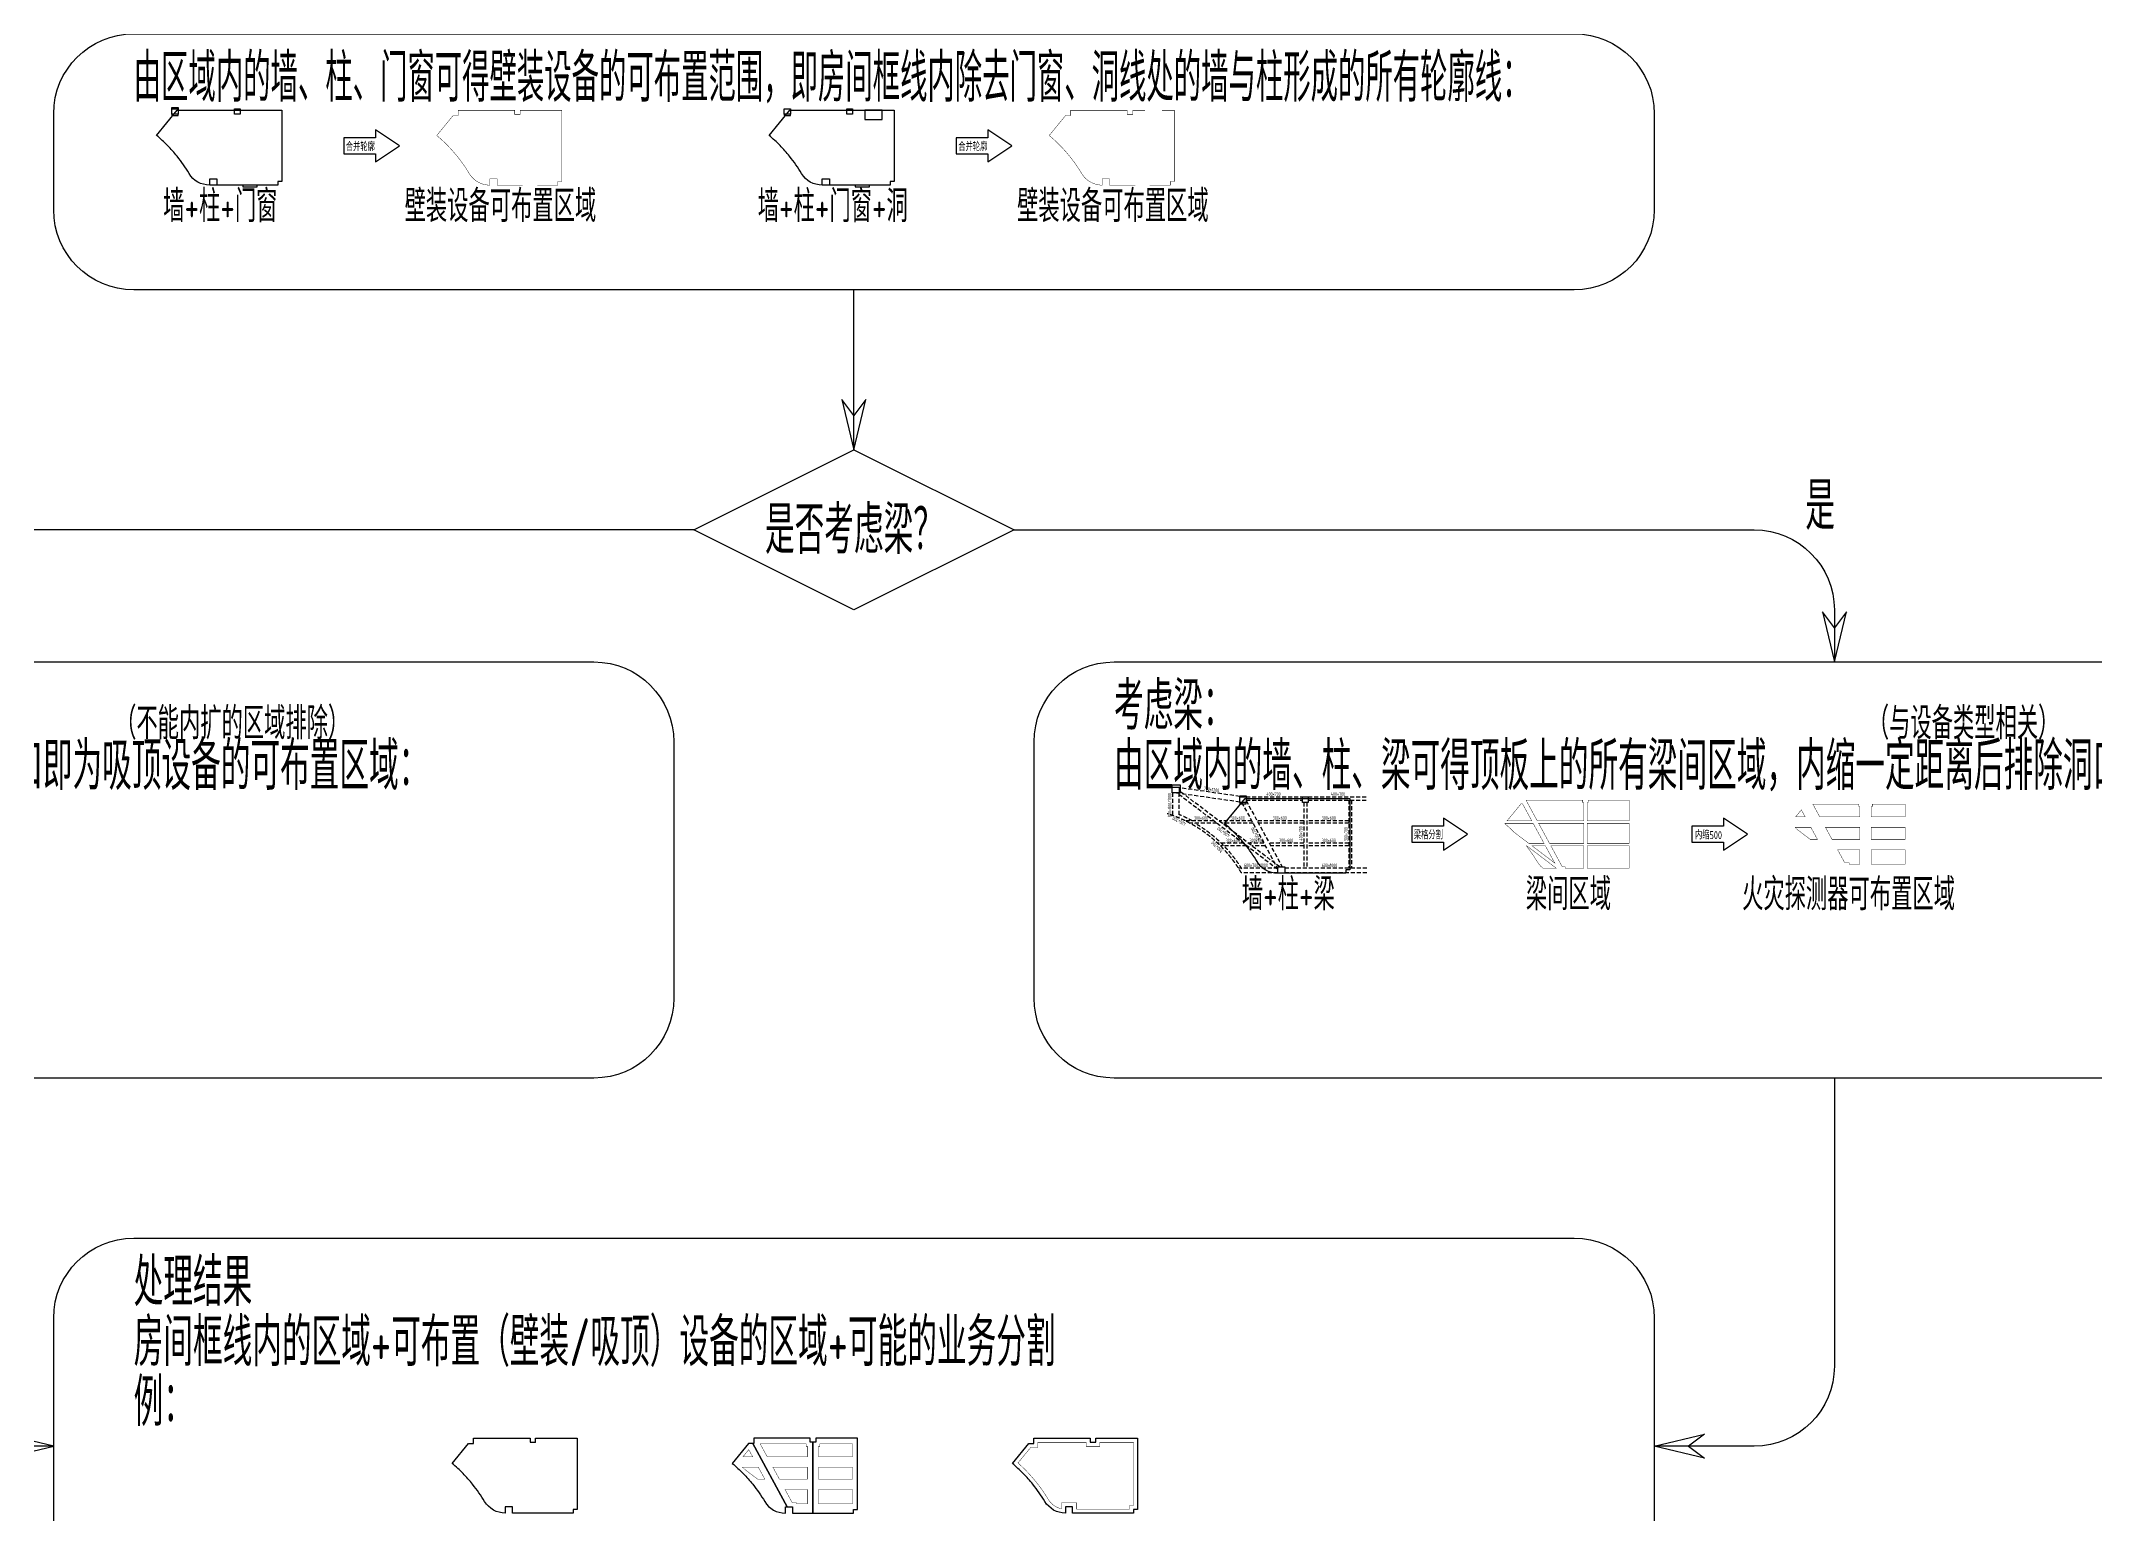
# Model space of a CAD drawing. Header units: millimetres. Extents: x -77018 to 517482, y 243785 to 1580285.
# Drawn here: x 53659 to 310291, y 856313 to 1040372 of the extents above; entities that cross this region are included whole.
import ezdxf
from ezdxf.enums import TextEntityAlignment as Align

# ---------------------------------------------------------------- set-up
doc = ezdxf.new("R2010")
doc.units = ezdxf.units.MM
doc.header["$LTSCALE"] = 1000
doc.linetypes.add('__覆盖_S20-tplt_TEN25IN7$0$DASHED', pattern=[0.75, 0.5, -0.25])
doc.layers.add('AE-HOLE', color=201, linetype='Continuous', plot=False)
doc.layers.add('柱子', color=7, linetype='Continuous', plot=False)
for name, color, linetype in [('E-UNIV-DIAG', 2, 'Continuous'), ('E-UNIV-NOTE', 6, 'Continuous'), ('E-UNIV-REV', 6, 'Continuous'), ('S_BEAM', 4, '__覆盖_S20-tplt_TEN25IN7$0$DASHED'), ('S_BEAM_SECD', 142, '__覆盖_S20-tplt_TEN25IN7$0$DASHED'), ('S_BEAM_SECD_TEXT_HORZ', 9, 'Continuous'), ('S_BEAM_SECD_TEXT_VERT', 211, 'Continuous'), ('S_BEAM_TEXT_HORZ', 7, 'Continuous'), ('S_BEAM_TEXT_VERT', 41, 'Continuous'), ('可布置区域（吸顶）', 3, 'Continuous'), ('可布置区域（壁装）', 5, 'Continuous'), ('房间框线', 30, 'Continuous'), ('门窗框线', 114, 'Continuous')]:
    doc.layers.add(name, color=color, linetype=linetype)
doc.styles.add('__覆盖_S20-tplt_TEN25IN7$0$TH-STYLE1', font='Tssdeng.shx', dxfattribs={"width": 0.7, "bigfont": 'Tssdchn.shx'})
doc.styles.add('TH-STYLE3', font='tssdeng.shx', dxfattribs={"width": 0.65, "bigfont": 'tssdchn.shx'})

msp = doc.modelspace()

# ---------------------------------------------------------------- linework, layer by layer
at = {"layer": 'AE-HOLE'}
msp.add_lwpolyline([(158734.4, 1031718.3), (156584.4, 1031718.3), (156584.4, 1030568.3), (158734.4, 1030568.3)], close=True, dxfattribs=at)
at = {"layer": 'E-UNIV-DIAG'}
for points in [[(245232, 1009284.8), (65232, 1009284.8, -0.41421356), (55232, 1019284.8), (55232, 1031284.8, -0.41421356), (65232, 1041284.8), (245232, 1041284.8, -0.41421356), (255232, 1031284.8), (255232, 1019284.8, -0.41421356)], [(122732, 910784.8), (-57268, 910784.8, -0.41421356), (-67268, 920784.8), (-67268, 952784.8, -0.41421356), (-57268, 962784.8), (122732, 962784.8, -0.41421356), (132732, 952784.8), (132732, 920784.8, -0.41421356)], [(367732, 910784.8), (187732, 910784.8, -0.41421356), (177732, 920784.8), (177732, 952784.8, -0.41421356), (187732, 962784.8), (367732, 962784.8, -0.41421356), (377732, 952784.8), (377732, 920784.8, -0.41421356)], [(245232, 838784.8), (65232, 838784.8, -0.41421356), (55232, 848784.8), (55232, 880784.8, -0.41421356), (65232, 890784.8), (245232, 890784.8, -0.41421356), (255232, 880784.8), (255232, 848784.8, -0.41421356)]]:
    msp.add_lwpolyline(points, format="xyb", close=True, dxfattribs=at)
for points in [[(155232, 989284.8), (155232, 1009284.8)], [(155232, 989284.8), (156732, 995561), (155232, 993561), (153732, 995561), (155232, 989284.8)], [(277732, 962784.8), (279232, 969061), (277732, 967061), (276232, 969061), (277732, 962784.8)], [(55232, 864784.8), (48955.8, 866284.8), (50955.8, 864784.8), (48955.8, 863284.8), (55232, 864784.8)], [(255232, 864784.8), (261508.3, 866284.8), (259508.3, 864784.8), (261508.3, 863284.8), (255232, 864784.8)]]:
    msp.add_lwpolyline(points, dxfattribs=at)
msp.add_lwpolyline([(155232, 989284.8), (175232, 979284.8), (155232, 969284.8), (135232, 979284.8)], close=True, dxfattribs=at)
for points in [[(135232, 979284.8), (42732, 979284.8, 0.41421356), (32732, 969284.8), (32732, 962784.8)], [(175232, 979284.8), (267732, 979284.8, -0.41421356), (277732, 969284.8), (277732, 962784.8)], [(55232, 864784.8), (42732, 864784.8, -0.41421356), (32732, 874784.8), (32732, 910784.8)], [(277732, 910784.8), (277732, 874784.8, -0.41421356), (267732, 864784.8), (255232, 864784.8)]]:
    msp.add_lwpolyline(points, format="xyb", dxfattribs=at)
at = {"layer": 'E-UNIV-NOTE'}
for points in [[(98444.8, 1027268.3), (95444.8, 1029268.3), (95444.8, 1028268.3), (91476.1, 1028268.3), (91476.1, 1026268.3), (95444.8, 1026268.3), (95444.8, 1025268.3), (98444.8, 1027268.3)], [(174971.8, 1027268.3), (171971.8, 1029268.3), (171971.8, 1028268.3), (168003.1, 1028268.3), (168003.1, 1026268.3), (171971.8, 1026268.3), (171971.8, 1025268.3), (174971.8, 1027268.3)], [(231894.6, 941268.3), (228894.6, 943268.3), (228894.6, 942268.3), (224925.9, 942268.3), (224925.9, 940268.3), (228894.6, 940268.3), (228894.6, 939268.3), (231894.6, 941268.3)], [(266894.6, 941268.3), (263894.6, 943268.3), (263894.6, 942268.3), (259925.9, 942268.3), (259925.9, 940268.3), (263894.6, 940268.3), (263894.6, 939268.3), (266894.6, 941268.3)]]:
    msp.add_lwpolyline(points, dxfattribs=at)
at = {"layer": 'E-UNIV-REV', "const_width": 50}
for points in [[(238762.5, 945068.3), (238595.8, 945068.3), (236830.5, 942918.3), (239931.9, 942918.3)], [(246432.2, 945218.4), (246282.2, 945218.4), (246282.2, 945518.3), (239232.2, 945518.3), (239232.2, 945460.5), (240614.9, 942918.3), (246432.2, 942918.3)], [(252082.2, 945518.3), (246982.2, 945518.3), (246982.2, 945218.4), (246832.2, 945218.4), (246832.2, 942918.3), (252082.2, 942918.3)], [(246432.2, 942618.3), (240778.1, 942618.3), (242137.9, 940118.3), (246432.2, 940118.3)], [(252082.2, 942618.3), (246832.2, 942618.3), (246832.2, 940118.3), (252082.2, 940118.3)], [(241618.1, 939818.3), (239937.4, 939818.3), (242796, 937652.7)], [(246432.2, 939818.3), (242301.1, 939818.3), (243742.5, 937168.3), (244082.2, 937168.3), (244082.2, 937018.3), (246432.2, 937018.3)], [(252082.2, 939818.3), (246832.2, 939818.3), (246832.2, 937018.3), (252082.2, 937018.3)]]:
    msp.add_lwpolyline(points, close=True, dxfattribs=at)
for points in [[(240095.1, 942618.3), (236584.1, 942618.3), (236549.7, 942576.4, -0.02214663), (237766.4, 941463), (239541.4, 940118.3), (241454.9, 940118.3)], [(239275, 939818.3), (239230.1, 939818.3, -0.03232806), (240606.1, 937826.3, 0.09028586), (241314.7, 937018.3), (242971, 937018.3)]]:
    msp.add_lwpolyline(points, format="xyb", close=True, dxfattribs=at)
at = {"layer": 'S_BEAM'}
for p, q in [((203432.2, 945979), (195882.2, 947057.6)), ((195032.2, 946418.4), (195032.2, 943595.4)), ((203432.2, 945271.9), (195407.3, 946418.4)), ((208182.2, 936858.3), (195562.9, 946418.4)), ((195832.2, 946418.4), (195832.1, 943283.4)), ((208435.4, 937168.3), (195882.2, 946678.4)), ((203680.9, 945218.3), (208182.2, 936942.7)), ((203881.7, 945914.8), (204232.2, 945864.7)), ((204232.2, 945918.3, 0), (211282.2, 945918.3, 0)), ((204232.2, 945518.3, 0), (211282.2, 945518.3, 0)), ((204232.2, 945460.5), (208742.5, 937168.3)), ((211432.2, 945218.3, 0), (211432.2, 937018.3, 0)), ((211832.2, 945218.3, 0), (211832.2, 937018.3, 0)), ((211982.2, 945918.3, 0), (219332.2, 945918.3, 0)), ((211982.2, 945518.3, 0), (219332.2, 945518.3, 0)), ((208182.2, 937018.3), (203282.7, 937018.3)), ((219332.2, 937018.3), (209082.2, 937018.3)), ((208182.2, 936418.3), (203645.5, 936418.3)), ((219332.2, 936418.3), (209082.2, 936418.3))]:
    msp.add_line(p, q, dxfattribs=at)
at = {"layer": 'S_BEAM_SECD'}
for p, q in [((217082.2, 945518.3), (217082.2, 937018.3)), ((217382.2, 945518.3), (217382.2, 937018.3)), ((200183, 942918.3), (196638.9, 942918.3)), ((200579, 942618.3), (197226.5, 942618.3)), ((204931.9, 942918.3), (200845.4, 942918.3)), ((205095.1, 942618.3), (201241.4, 942618.3)), ((211432.2, 942918.3), (205614.9, 942918.3)), ((211432.2, 942618.3), (205778.1, 942618.3)), ((217082.2, 942918.3), (211832.2, 942918.3)), ((217082.2, 942618.3), (211832.2, 942618.3)), ((203879, 940118.3), (200705.5, 940118.3)), ((204275, 939818.3), (201016.6, 939818.3)), ((206454.9, 940118.3), (204541.4, 940118.3)), ((206618.1, 939818.3), (204937.4, 939818.3)), ((211432.2, 940118.3), (207137.9, 940118.3)), ((211432.2, 939818.3), (207301.1, 939818.3)), ((217082.2, 940118.3), (211832.2, 940118.3)), ((217082.2, 939818.3), (211832.2, 939818.3))]:
    msp.add_line(p, q, dxfattribs=at)
for centre, radius, start, end in [((189458.3, 928147.6), 16422, 30.241105, 72.60745), ((189474, 928159.6), 16806, 61.423924, 67.765494), ((189474, 928159.6), 16706, 31.605744, 59.938058)]:
    msp.add_arc(centre, radius, start, end, dxfattribs=at)
at = {"layer": '可布置区域（吸顶）', "const_width": 50}
for points in [[(280932.2, 944718.4), (280782.2, 944718.4), (280782.2, 945018.3), (275041.9, 945018.3), (275912.2, 943418.3), (280932.2, 943418.3)], [(286582.2, 945018.3), (282482.2, 945018.3), (282482.2, 944718.4), (282332.2, 944718.4), (282332.2, 943418.3), (286582.2, 943418.3)], [(273611.5, 944299.5), (272888, 943418.3), (274090.8, 943418.3)], [(280932.2, 942118.3), (276619.3, 942118.3), (277435.1, 940618.3), (280932.2, 940618.3)], [(286582.2, 942118.3), (282332.2, 942118.3), (282332.2, 940618.3), (286582.2, 940618.3)], [(280932.2, 939318.3), (278142.2, 939318.3), (279039.7, 937668.3), (279582.2, 937668.3), (279582.2, 937518.3), (280932.2, 937518.3)], [(286582.2, 939318.3), (282332.2, 939318.3), (282332.2, 937518.3), (286582.2, 937518.3)], [(149407.6, 864763.9), (149257.6, 864763.9), (149257.6, 865063.9), (143517.3, 865063.9), (144387.5, 863463.9), (149407.6, 863463.9)], [(155057.6, 865063.9), (150957.6, 865063.9), (150957.6, 864763.9), (150807.6, 864763.9), (150807.6, 863463.9), (155057.6, 863463.9)], [(142086.9, 864345.1), (141363.3, 863463.9), (142566.2, 863463.9)], [(149407.6, 862163.9), (145094.6, 862163.9), (145910.5, 860663.9), (149407.6, 860663.9)], [(155057.6, 862163.9), (150807.6, 862163.9), (150807.6, 860663.9), (155057.6, 860663.9)], [(149407.6, 859363.9), (146617.6, 859363.9), (147515.1, 857713.9), (148057.6, 857713.9), (148057.6, 857563.9), (149407.6, 857563.9)], [(155057.6, 859363.9), (150807.6, 859363.9), (150807.6, 857563.9), (155057.6, 857563.9)]]:
    msp.add_lwpolyline(points, close=True, dxfattribs=at)
for points in [[(274797.9, 942118.3), (272811.3, 942118.3, -0.00519054), (273095.5, 941841), (274709.4, 940618.3), (275613.8, 940618.3)], [(189657.6, 856913.9), (183057.6, 856913.9), (183057.6, 857713.9), (181157.6, 857713.9), (181157.6, 856963.8, -0.21071635), (179510.4, 858128.8, 0.03491174), (177973.7, 860329.2, 0.02370306), (176746.1, 861709.7, 0.0184713), (175721.8, 862682.5), (177307.6, 864613.9), (178207.6, 864613.9), (178207.6, 865263.9), (184257.6, 865263.9), (184257.6, 864763.9), (185957.6, 864763.9), (185957.6, 865263.9), (190157.6, 865263.9), (190157.6, 857363.9), (189657.6, 857363.9)], [(143273.3, 862163.9), (141286.7, 862163.9, -0.00519054), (141570.8, 861886.5), (143184.8, 860663.9), (144089.1, 860663.9)]]:
    msp.add_lwpolyline(points, format="xyb", close=True, dxfattribs=at)
at = {"layer": '可布置区域（壁装）', "const_width": 50}
for points in [[(113852.3, 1022368.3), (110632.4, 1022368.3), (110632.4, 1023168.3), (109732.4, 1023168.3), (109732.4, 1022368.3), (109729.2, 1022368.3, -0.26355958), (107156.3, 1023826.3, 0.03491174), (105659.6, 1025969.5, 0.02370306), (104463.4, 1027314.6, 0.02495091), (103099.9, 1028576.4), (105146, 1031068.3), (105782.4, 1031068.3), (105782.4, 1031718.3), (112832.4, 1031718.3), (112832.4, 1031218.4), (113532.4, 1031218.4), (113532.4, 1031718.3), (118732.4, 1031718.3), (118732.4, 1022818.3), (118232.4, 1022818.3), (118232.4, 1022368.3), (115652.3, 1022368.3)], [(190379.3, 1022368.3), (187159.4, 1022368.3), (187159.4, 1023168.3), (186259.4, 1023168.3), (186259.4, 1022368.3), (186256.2, 1022368.3, -0.26355958), (183683.3, 1023826.3, 0.03491174), (182186.5, 1025969.5, 0.02370306), (180990.4, 1027314.6, 0.02495091), (179626.9, 1028576.4), (181673, 1031068.3), (182309.4, 1031068.3), (182309.4, 1031718.3), (189359.4, 1031718.3), (189359.4, 1031218.4), (190059.4, 1031218.4), (190059.4, 1031718.3), (191584.4, 1031718.3)], [(115777.5, 856413.9), (112557.6, 856413.9), (112557.6, 857213.9), (111657.6, 857213.9), (111657.6, 856413.9), (111654.4, 856413.9, -0.26355958), (109081.5, 857871.8, 0.03491174), (107584.7, 860015, 0.02370306), (106388.6, 861360.1, 0.02495091), (105025.1, 862621.9), (107071.2, 865113.9), (107707.6, 865113.9), (107707.6, 865763.9), (114757.6, 865763.9), (114757.6, 865263.9), (115457.6, 865263.9), (115457.6, 865763.9), (120657.6, 865763.9), (120657.6, 856863.9), (120157.6, 856863.9), (120157.6, 856413.9), (117577.5, 856413.9)]]:
    msp.add_lwpolyline(points, format="xyb", dxfattribs=at)
msp.add_lwpolyline([(193734.4, 1031718.3), (195259.4, 1031718.3), (195259.4, 1022818.3), (194759.4, 1022818.3), (194759.4, 1022368.3), (192179.3, 1022368.3)], dxfattribs=at)
at = {"layer": '房间框线'}
for points in [[(70679.7, 1031718.3), (83732.4, 1031718.3), (83732.4, 1022818.3), (83232.4, 1022818.3), (83232.4, 1022368.3), (74729.2, 1022368.3, -0.26355958), (72156.3, 1023826.3, 0.03491174), (70659.6, 1025969.5, 0.02370306), (69463.4, 1027314.6, 0.02495091), (68099.9, 1028576.4)], [(147206.7, 1031718.3), (160259.4, 1031718.3), (160259.4, 1022818.3), (159759.4, 1022818.3), (159759.4, 1022368.3), (151256.2, 1022368.3, -0.26355958), (148683.3, 1023826.3, 0.03491174), (147186.5, 1025969.5, 0.02370306), (145990.4, 1027314.6, 0.02495091), (144626.9, 1028576.4)], [(204129.5, 945718.3), (217182.2, 945718.3), (217182.2, 936818.3), (216682.2, 936818.3), (216682.2, 936368.3), (208179, 936368.3, -0.26355958), (205606.1, 937826.3, 0.03491174), (204109.3, 939969.5, 0.02370306), (202913.2, 941314.6, 0.02495091), (201549.7, 942576.4)], [(120157.6, 856413.9), (112557.6, 856413.9), (112557.6, 857213.9), (111657.6, 857213.9), (111657.6, 856413.9), (111654.4, 856413.9, -0.26355958), (109081.5, 857871.8, 0.03491174), (107584.7, 860015, 0.02370306), (106388.6, 861360.1, 0.02495091), (105025.1, 862621.9), (107071.2, 865113.9), (107707.6, 865113.9), (107707.6, 865763.9), (114757.6, 865763.9), (114757.6, 865263.9), (115457.6, 865263.9), (115457.6, 865763.9), (120657.6, 865763.9), (120657.6, 856863.9), (120157.6, 856863.9)], [(142579.4, 865113.9), (142071.2, 865113.9), (140025.1, 862621.9, -0.02495088), (141388.6, 861360.1, -0.02370304), (142584.7, 860015, -0.03491178), (144081.5, 857871.8, 0.2638449), (146657.6, 856413.9), (146657.6, 857213.9), (146876.3, 857213.9)], [(190157.6, 856413.9), (182557.6, 856413.9), (182557.6, 857213.9), (181657.6, 857213.9), (181657.6, 856413.9), (181654.4, 856413.9, -0.26355958), (179081.5, 857871.8, 0.03491174), (177584.7, 860015, 0.02370306), (176388.6, 861360.1, 0.02495091), (175025.1, 862621.9), (177071.2, 865113.9), (177707.6, 865113.9), (177707.6, 865763.9), (184757.6, 865763.9), (184757.6, 865263.9), (185457.6, 865263.9), (185457.6, 865763.9), (190657.6, 865763.9), (190657.6, 856863.9), (190157.6, 856863.9)]]:
    msp.add_lwpolyline(points, format="xyb", close=True, dxfattribs=at)
for points in [[(150107.6, 865263.9), (149757.6, 865263.9), (149757.6, 865763.9), (142707.6, 865763.9), (142707.6, 865113.9), (142579.4, 865113.9), (146876.3, 857213.9), (147557.6, 857213.9), (147557.6, 856413.9), (150107.6, 856413.9)], [(155657.6, 865763.9), (150457.6, 865763.9), (150457.6, 865263.9), (150107.6, 865263.9), (150107.6, 856413.9), (155157.6, 856413.9), (155157.6, 856863.9), (155657.6, 856863.9)]]:
    msp.add_lwpolyline(points, close=True, dxfattribs=at)
at = {"layer": '柱子'}
for points in [[(70782.4, 1031918.3), (69982.4, 1031918.3), (69982.4, 1032068.3), (70782.4, 1032068.3), (70782.4, 1031918.3)], [(69982.4, 1031918.3), (70782.4, 1031918.3), (70782.4, 1031218.3), (69982.4, 1031218.3)], [(77832.4, 1031918.4), (78532.4, 1031918.4), (78532.4, 1031218.4), (77832.4, 1031218.4)], [(146509.4, 1031918.3), (147309.4, 1031918.3), (147309.4, 1031218.3), (146509.4, 1031218.3)], [(154359.4, 1031918.4), (155059.4, 1031918.4), (155059.4, 1031218.4), (154359.4, 1031218.4)], [(70782.4, 1031218.3), (69982.4, 1031218.3), (69982.4, 1031068.3), (70782.4, 1031068.3), (70782.4, 1031218.3)], [(147309.4, 1031218.3), (146509.4, 1031218.3), (146509.4, 1031068.3), (147309.4, 1031068.3), (147309.4, 1031218.3)], [(74732.4, 1023168.3), (75632.4, 1023168.3), (75632.4, 1022368.3), (74732.4, 1022368.3)], [(151259.4, 1023168.3), (152159.4, 1023168.3), (152159.4, 1022368.3), (151259.4, 1022368.3)], [(194982.2, 947418.4), (195982.2, 947418.4), (195982.2, 946418.4), (194982.2, 946418.4)], [(194982.2, 947118.4), (195882.2, 947118.4), (195882.2, 946418.4), (194982.2, 946418.4)], [(194982.2, 947118.4), (195882.2, 947118.4), (195882.2, 946418.4), (194982.2, 946418.4)], [(204232.2, 945918.3), (203432.2, 945918.3), (203432.2, 946068.3), (204232.2, 946068.3), (204232.2, 945918.3)], [(203432.2, 945918.3), (204232.2, 945918.3), (204232.2, 945218.3), (203432.2, 945218.3)], [(204232.2, 945218.3), (203432.2, 945218.3), (203432.2, 945068.3), (204232.2, 945068.3), (204232.2, 945218.3)], [(211282.2, 945918.4), (211982.2, 945918.4), (211982.2, 945218.4), (211282.2, 945218.4)], [(208182.2, 937168.3), (209082.2, 937168.3), (209082.2, 936368.3), (208182.2, 936368.3)]]:
    msp.add_lwpolyline(points, close=True, dxfattribs=at)
at = {"layer": '门窗框线'}
for points in [[(80652.3, 1022368.3), (78852.3, 1022368.3), (78852.3, 1022168.3), (80652.3, 1022168.3)], [(157179.3, 1022368.3), (155379.3, 1022368.3), (155379.3, 1022168.3), (157179.3, 1022168.3)]]:
    msp.add_lwpolyline(points, close=True, dxfattribs=at)

# ---------------------------------------------------------------- texts
at = {"layer": 'E-UNIV-NOTE', "style": 'TH-STYLE3'}
for s, width, p in [('由区域内的墙、柱、门窗可得壁装设备的可布置范围，即房间框线内除去门窗、洞线处的墙与柱形成的所有轮廓线：', 0.6, (65232, 1035784.8)), ('是', 0.65, (274108.4, 982284.8)), ('考虑梁：', 0.65, (187732, 957284.8)), ('由房间框线内的墙与柱形成的所有轮廓线，内缩一定距离后排除洞口即为吸顶设备的可布置区域：', 0.65, (-57268, 949784.8)), ('由区域内的墙、柱、梁可得顶板上的所有梁间区域，内缩一定距离后排除洞口即为吸顶设备的可布置区域：', 0.65, (187732, 949784.8)), ('处理结果', 0.65, (65232, 885284.8)), ('房间框线内的区域+可布置（壁装/吸顶）设备的区域+可能的业务分割', 0.65, (65232, 877784.8)), ('例：', 0.65, (65232, 870284.8))]:
    msp.add_text(s, height=6000, dxfattribs=dict(at, width=width)).set_placement(p, align=Align.MIDDLE_LEFT)
at = {"layer": 'E-UNIV-NOTE', "style": 'TH-STYLE3', "width": 0.7}
for s, height, p in [('合并轮廓', 1000, (93554.6, 1027268.3)), ('合并轮廓', 1000, (170081.6, 1027268.3)), ('墙+柱+门窗', 4000, (76054.6, 1019962.6)), ('壁装设备可布置区域', 4000, (111054.6, 1019962.6)), ('墙+柱+门窗+洞', 4000, (152581.6, 1019962.6)), ('壁装设备可布置区域', 4000, (187581.6, 1019962.6)), ('（不能内扩的区域排除）', 4000, (77538, 955333.3)), ('（与设备类型相关）', 4000, (293879.9, 955333.3)), ('梁格分割', 1000, (227004.4, 941268.3)), ('内缩500', 1000, (262004.4, 941268.3)), ('墙+柱+梁', 4000, (209504.4, 933962.6)), ('梁间区域', 4000, (244504.4, 933962.6)), ('火灾探测器可布置区域', 4000, (279504.4, 933962.6))]:
    msp.add_text(s, height=height, dxfattribs=at).set_placement(p, align=Align.MIDDLE)
at = {"layer": 'E-UNIV-NOTE', "style": 'TH-STYLE3', "width": 0.65}
msp.add_text('是否考虑梁？', height=6000, dxfattribs=at).set_placement((155232, 979284.8), align=Align.MIDDLE_CENTER)
at = {"layer": 'S_BEAM_SECD_TEXT_HORZ', "style": '__覆盖_S20-tplt_TEN25IN7$0$TH-STYLE1', "width": 0.7}
for p in [(197714, 942918.3), (202297.9, 942918.3), (207551.2, 942918.3), (213671.1, 942918.3), (201674.2, 940118.3), (204664.9, 940118.3), (208359.5, 940118.3), (213671.1, 940118.3)]:
    msp.add_text('300×600', height=450, rotation=0.000024, dxfattribs=at).set_placement(p, align=Align.BOTTOM_LEFT)
at = {"layer": 'S_BEAM_SECD_TEXT_VERT', "style": '__覆盖_S20-tplt_TEN25IN7$0$TH-STYLE1', "width": 0.7}
for s, rotation, p in [('400×700', 154.193855, (196816.7, 942830.7, 0)), ('300×700', 136.055911, (201500.7, 939318.2, 0)), ('300×700', 90.000024, (217082.2, 940380.2))]:
    msp.add_text(s, height=450, rotation=rotation, dxfattribs=at).set_placement(p, align=Align.BOTTOM_LEFT)
at = {"layer": 'S_BEAM_TEXT_HORZ', "style": '__覆盖_S20-tplt_TEN25IN7$0$TH-STYLE1', "width": 0.7}
for s, rotation, p in [('700×1200', 351.691209, (198895.7, 946627.1)), ('400×700', 359.821533, (206765.3, 945918.3, 0)), ('400×700', 359.821533, (214815.3, 945918.3, 0)), ('600×700/1000', 359.821533, (203970.6, 937018.3)), ('600×1000', 359.821533, (213683, 937018.3))]:
    msp.add_text(s, height=450, rotation=rotation, dxfattribs=at).set_placement(p, align=Align.BOTTOM_LEFT)
at = {"layer": 'S_BEAM_TEXT_VERT', "style": '__覆盖_S20-tplt_TEN25IN7$0$TH-STYLE1', "width": 0.7}
for s, rotation, p in [('800×800/1000', 90.000024, (195033, 943382.6)), ('400×700', 143.765148, (202321.1, 941298.6)), ('600×700', 118.070186, (206141.6, 940694.3)), ('400×700', 90.000024, (211432.2, 940463.5, 0))]:
    msp.add_text(s, height=450, rotation=rotation, dxfattribs=at).set_placement(p, align=Align.BOTTOM_LEFT)

doc.saveas('drawing.dxf')
